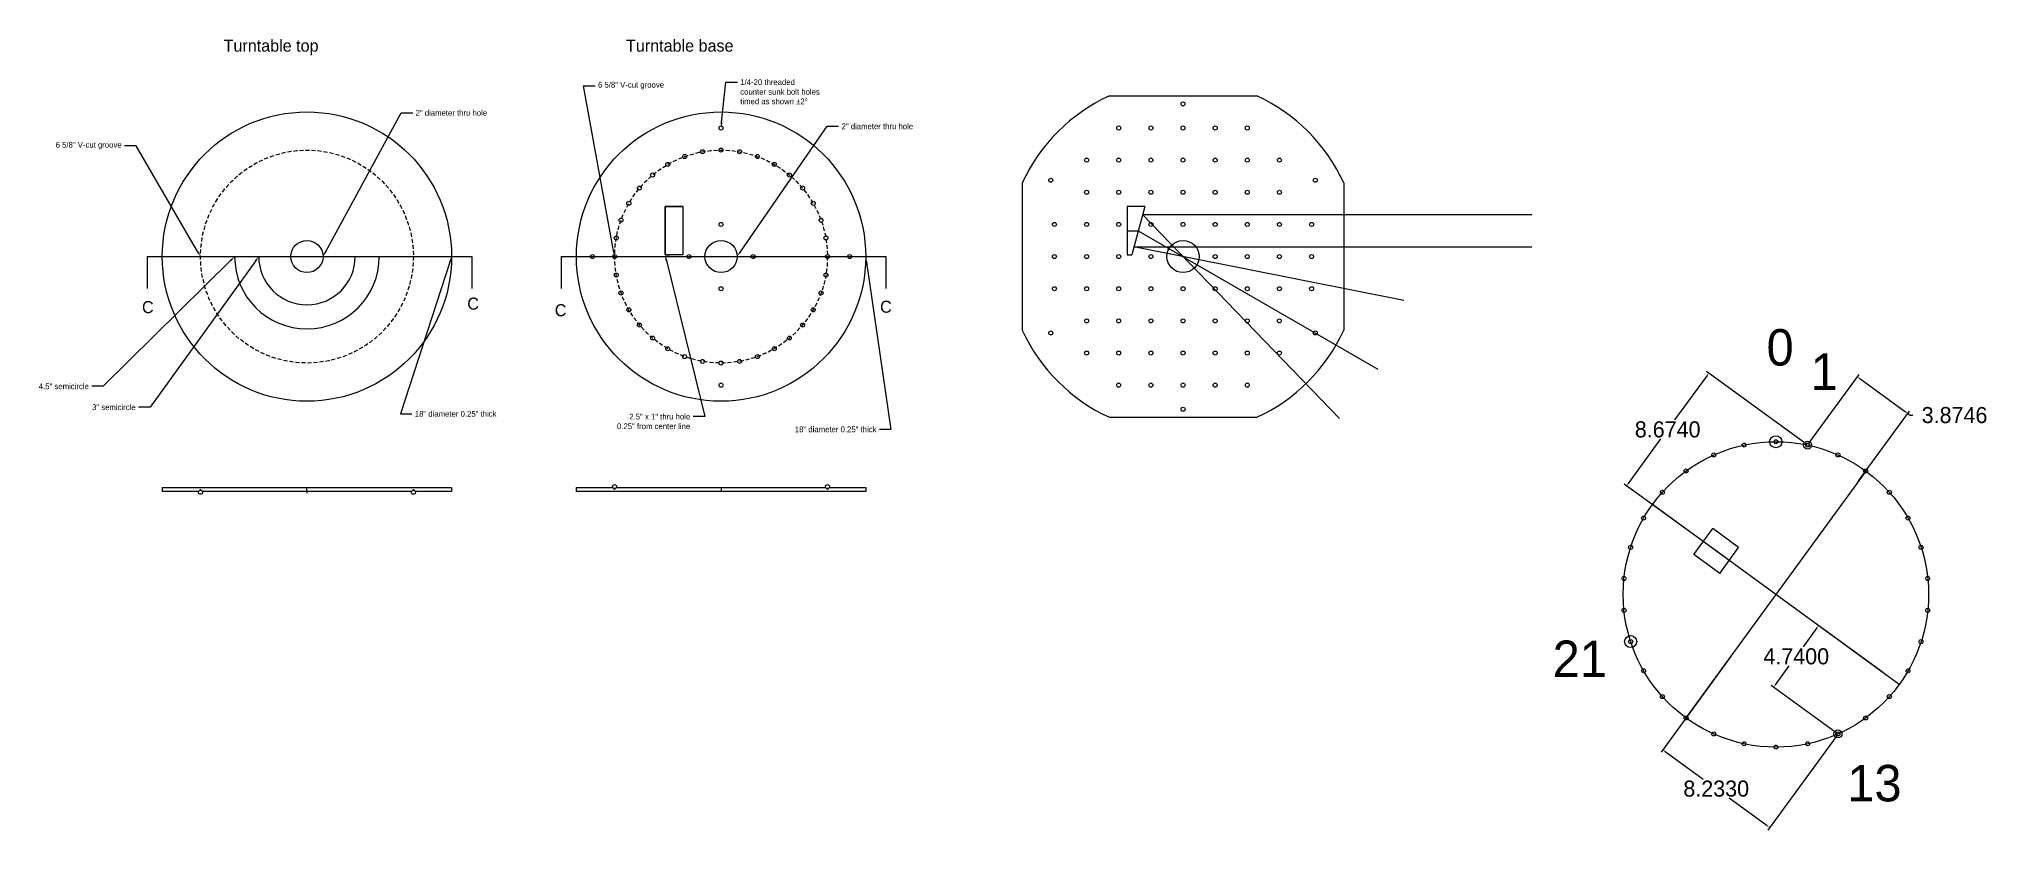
# Model space of a CAD drawing. Header units: inches. Extents: x 45 to 166, y -34 to 15.
import ezdxf
from ezdxf import colors
from ezdxf.entities.mleader import LeaderData, LeaderLine
from ezdxf.math import Vec2, Vec3

# ---------------------------------------------------------------- set-up
doc = ezdxf.new("R2010")
doc.units = ezdxf.units.IN
doc.header["$MEASUREMENT"] = 0
doc.linetypes.add('DASHED2', pattern=[0.375, 0.25, -0.125])
doc.dimstyles.get("Standard").update_dxf_attribs({"dimtxt": 1, "dimasz": 0.18, "dimexe": 0.18, "dimexo": 0.0625, "dimgap": 0.09, "dimtad": 0, "dimtih": 1, "dimtoh": 1, "dimdec": 4, "dimzin": 0, "dimdsep": 46, "dimtxsty": 'Standard', "dimcen": 0.09, "dimadec": 0, "dimazin": 0, "dimtfac": 1, "dimtdec": 4, "dimtofl": 0, "dimtmove": 0, "dimatfit": 3, "dimfxl": 1, "dimtolj": 1, "dimtzin": 0, "dimarcsym": 0})

# ---------------------------------------------------------------- blocks, each defined once
blk = doc.blocks.new('*D4')
at = {"color": 0, "lineweight": -2, "transparency": 16777216}
for p, q in [((155.59, -21.77), (154.74, -22.95)), ((159.65, -24.49), (155.56, -21.51)), ((153.02, -25.31), (153.88, -24.13)), ((156.86, -28.33), (152.76, -25.35))]:
    blk.add_line(p, q, dxfattribs=at)
at = {"color": 0, "transparency": 16777216}
for points in [[(155.57, -21.75), (155.62, -21.78), (155.7, -21.62)], [(152.99, -25.29), (153.04, -25.32), (152.91, -25.45)]]:
    blk.add_solid(points, dxfattribs=at)
at = {"layer": 'Defpoints', "color": 0, "transparency": 16777216}
for p in [(155.7, -21.62), (159.7, -24.53), (156.91, -28.36)]:
    blk.add_point(p, dxfattribs=at)
at = {"color": 0, "transparency": 16777216, "insert": (154.31, -23.54), "char_height": 1, "attachment_point": 5}
blk.add_mtext('\\A1;4.7400', dxfattribs=at)
blk = doc.blocks.new('*D5')
at = {"color": 0, "lineweight": -2, "transparency": 16777216}
for p, q in [((150.21, -23.57), (145.9, -29.49)), ((156.87, -28.41), (152.55, -34.34)), ((146.15, -29.45), (148.52, -31.18)), ((152.51, -34.09), (150.14, -32.36))]:
    blk.add_line(p, q, dxfattribs=at)
at = {"color": 0, "transparency": 16777216}
for points in [[(146.17, -29.43), (146.13, -29.48), (146, -29.35)], [(152.53, -34.06), (152.5, -34.11), (152.66, -34.19)]]:
    blk.add_solid(points, dxfattribs=at)
at = {"layer": 'Defpoints', "color": 0, "transparency": 16777216}
for p in [(150.25, -23.52), (156.91, -28.36), (146, -29.35)]:
    blk.add_point(p, dxfattribs=at)
at = {"color": 0, "transparency": 16777216, "insert": (149.33, -31.77), "char_height": 1, "attachment_point": 5}
blk.add_mtext('\\A1;8.2330', dxfattribs=at)
blk = doc.blocks.new('*D6')
at = {"color": 0, "lineweight": -2, "transparency": 16777216}
for p, q in [((155.05, -10.34), (158.22, -6)), ((158.26, -6.25), (161.1, -8.32)), ((158.19, -12.62), (161.35, -8.28)), ((161.25, -8.42), (161.39, -8.53)), ((161.39, -8.53), (161.57, -8.53))]:
    blk.add_line(p, q, dxfattribs=at)
at = {"color": 0, "transparency": 16777216}
for points in [[(158.28, -6.22), (158.24, -6.27), (158.11, -6.14)], [(161.12, -8.29), (161.08, -8.34), (161.25, -8.42)]]:
    blk.add_solid(points, dxfattribs=at)
at = {"layer": 'Defpoints', "color": 0, "transparency": 16777216}
for p in [(161.25, -8.42), (155.02, -10.39), (158.15, -12.67)]:
    blk.add_point(p, dxfattribs=at)
at = {"color": 0, "transparency": 16777216, "insert": (164.16, -8.53), "char_height": 1, "attachment_point": 5}
blk.add_mtext('\\A1;3.8746', dxfattribs=at)
blk = doc.blocks.new('*D7')
at = {"color": 0, "lineweight": -2, "transparency": 16777216}
for p, q in [((148.76, -6.06), (146.74, -8.83)), ((154.97, -10.35), (148.72, -5.81)), ((143.87, -12.78), (145.88, -10.01)), ((149.86, -17.37), (143.61, -12.82))]:
    blk.add_line(p, q, dxfattribs=at)
at = {"color": 0, "transparency": 16777216}
for points in [[(148.74, -6.04), (148.79, -6.08), (148.87, -5.91)], [(143.84, -12.76), (143.89, -12.8), (143.76, -12.92)]]:
    blk.add_solid(points, dxfattribs=at)
at = {"layer": 'Defpoints', "color": 0, "transparency": 16777216}
for p in [(155.02, -10.39), (143.76, -12.92), (149.91, -17.4)]:
    blk.add_point(p, dxfattribs=at)
at = {"color": 0, "transparency": 16777216, "insert": (146.31, -9.42), "char_height": 1, "attachment_point": 5}
blk.add_mtext('\\A1;8.6740', dxfattribs=at)

msp = doc.modelspace()

# ---------------------------------------------------------------- linework, layer by layer
for p, q in [((111.57033, 11.33742), (120.73548, 11.33742)), ((106.15291, 5.92), (106.15291, -3.24515)), ((126.15291, 5.92), (126.15291, -3.24515)), ((113.36833, 2.9451), (128.27726, -5.66258)), ((51.69368, 1.33742), (71.90391, 1.33742)), ((51.69368, 1.33742), (51.69368, -0.64254)), ((71.90391, 1.33742), (71.90391, -0.64254)), ((77.45992, 1.33742), (97.67015, 1.33742)), ((77.45992, 1.33742), (77.45992, -0.64254)), ((97.67015, 1.33742), (97.67015, -0.64254)), ((111.57033, -8.66258), (120.73548, -8.66258)), ((158.63575, -12.00533), (147.4491, -27.36303)), ((52.63931, -13.02734), (70.63931, -13.02734)), ((52.63931, -13.02734), (52.63931, -13.27734)), ((54.88701, -13.27734), (52.63931, -13.27734)), ((55.01431, -13.15004), (54.88701, -13.27734)), ((55.14161, -13.27734), (55.01431, -13.15004)), ((68.13701, -13.27734), (55.14161, -13.27734)), ((61.63931, -13.27734), (61.63931, -13.02734)), ((61.63931, -13.27734), (61.63931, -13.37734)), ((68.13701, -13.27734), (68.26431, -13.15004)), ((68.26431, -13.15004), (68.39161, -13.27734)), ((70.63931, -13.27734), (68.39161, -13.27734)), ((70.63931, -13.02734), (70.63931, -13.27734)), ((78.40555, -13.02734), (80.65325, -13.02734)), ((78.40555, -13.27734), (78.40555, -13.02734)), ((96.40555, -13.27734), (78.40555, -13.27734)), ((80.78055, -13.15464), (80.65325, -13.02734)), ((80.90785, -13.02734), (80.78055, -13.15464)), ((80.90785, -13.02734), (93.90325, -13.02734)), ((87.40555, -13.02734), (87.40555, -13.27734)), ((93.90325, -13.02734), (94.03055, -13.15464)), ((94.03055, -13.15464), (94.15785, -13.02734)), ((94.15785, -13.02734), (96.40555, -13.02734)), ((96.40555, -13.02734), (96.40555, -13.27734)), ((160.72127, -25.2775), (145.36357, -14.09086)), ((147.93257, -17.19929), (149.11011, -15.58269)), ((150.72671, -16.76024), (149.11011, -15.58269)), ((149.54917, -18.37684), (150.72671, -16.76024)), ((149.54917, -18.37684), (147.93257, -17.19929))]:
    msp.add_line(p, q)
at = {"color": 2}
for p, q in [((85.01905, 4.4451), (83.91905, 4.4451)), ((83.91905, 4.4451), (83.91905, 1.4451)), ((113.76641, 4.4451), (112.66641, 4.4451)), ((112.66641, 4.4451), (112.66641, 1.4451)), ((113.76641, 4.4451), (112.96641, 1.4451)), ((112.66641, 2.9451), (113.36833, 2.9451)), ((83.91905, 1.4451), (84.21905, 1.4451)), ((112.66641, 1.4451), (112.96641, 1.4451))]:
    msp.add_line(p, q, dxfattribs=at)
at = {"color": 1}
for p, q in [((113.63307, 3.9451), (137.86641, 3.9451)), ((113.63307, 3.9451), (125.88138, -8.73019)), ((113.09974, 1.9451), (137.86641, 1.9451)), ((129.88359, -1.39542), (113.09974, 1.9451))]:
    msp.add_line(p, q, dxfattribs=at)
at = {"color": 4}
for p, q in [((57.13931, 1.33742), (58.63931, 1.33742)), ((64.63931, 1.33742), (66.13931, 1.33742))]:
    msp.add_line(p, q, dxfattribs=at)
msp.add_lwpolyline([(83.91905, 4.4451), (85.01905, 4.4451), (85.01905, 1.4451), (83.91905, 1.4451)], close=True)
for centre, radius in [((116.15291, 10.83742), 0.125), ((87.40555, 9.33742), 0.125), ((112.15291, 9.33742), 0.125), ((114.15291, 9.33742), 0.125), ((116.15291, 9.33742), 0.125), ((118.15291, 9.33742), 0.125), ((120.15291, 9.33742), 0.125), ((110.15291, 7.33742), 0.125), ((112.15291, 7.33742), 0.125), ((114.15291, 7.33742), 0.125), ((116.15291, 7.33742), 0.125), ((118.15291, 7.33742), 0.125), ((120.15291, 7.33742), 0.125), ((122.15291, 7.33742), 0.125), ((107.92567, 6.08742), 0.125), ((124.38015, 6.08742), 0.125), ((110.15291, 5.33742), 0.125), ((112.15291, 5.33742), 0.125), ((114.15291, 5.33742), 0.125), ((116.15291, 5.33742), 0.125), ((118.15291, 5.33742), 0.125), ((120.15291, 5.33742), 0.125), ((122.15291, 5.33742), 0.125), ((80.8812, 2.48784), 0.125), ((87.40555, 3.33742), 0.125), ((108.15291, 3.33742), 0.125), ((110.15291, 3.33742), 0.125), ((112.15291, 3.33742), 0.125), ((114.15291, 3.33742), 0.125), ((116.15291, 3.33742), 0.125), ((118.15291, 3.33742), 0.125), ((120.15291, 3.33742), 0.125), ((122.15291, 3.33742), 0.125), ((124.15291, 3.33742), 0.125), ((79.40555, 1.33742), 0.125), ((85.40555, 1.33742), 0.125), ((89.40555, 1.33742), 0.125), ((95.40555, 1.33742), 0.125), ((108.15291, 1.33742), 0.125), ((110.15291, 1.33742), 0.125), ((112.15291, 1.33742), 0.125), ((114.15291, 1.33742), 0.125), ((116.15291, 1.33742), 1), ((118.15291, 1.33742), 0.125), ((120.15291, 1.33742), 0.125), ((122.15291, 1.33742), 0.125), ((124.15291, 1.33742), 0.125), ((87.40555, -0.66258), 0.125), ((108.15291, -0.66258), 0.125), ((110.15291, -0.66258), 0.125), ((112.15291, -0.66258), 0.125), ((114.15291, -0.66258), 0.125), ((116.15291, -0.66258), 0.125), ((118.15291, -0.66258), 0.125), ((120.15291, -0.66258), 0.125), ((122.15291, -0.66258), 0.125), ((124.15291, -0.66258), 0.125), ((107.92567, -3.41258), 0.125), ((110.15291, -2.66258), 0.125), ((112.15291, -2.66258), 0.125), ((114.15291, -2.66258), 0.125), ((116.15291, -2.66258), 0.125), ((118.15291, -2.66258), 0.125), ((120.15291, -2.66258), 0.125), ((122.15291, -2.66258), 0.125), ((124.38015, -3.41258), 0.125), ((110.15291, -4.66258), 0.125), ((112.15291, -4.66258), 0.125), ((114.15291, -4.66258), 0.125), ((116.15291, -4.66258), 0.125), ((118.15291, -4.66258), 0.125), ((120.15291, -4.66258), 0.125), ((122.15291, -4.66258), 0.125), ((87.40555, -6.66258), 0.125), ((112.15291, -6.66258), 0.125), ((114.15291, -6.66258), 0.125), ((116.15291, -6.66258), 0.125), ((118.15291, -6.66258), 0.125), ((120.15291, -6.66258), 0.125), ((116.15291, -8.16258), 0.125), ((153.04242, -19.68418), 9.5), ((149.17842, -11.0055), 0.125), ((151.06726, -10.39178), 0.125), ((153.04242, -10.18418), 0.375), ((153.04242, -10.18418), 0.125), ((153.04242, -10.18418), 0.125), ((155.01758, -10.39178), 0.25), ((155.01758, -10.39178), 0.125), ((155.01758, -10.39178), 0.125), ((156.90642, -11.0055), 0.125), ((156.90642, -11.0055), 0.125), ((147.45846, -11.99852), 0.125), ((158.62638, -11.99852), 0.125), ((55.01431, -13.32732), 0.125), ((68.26431, -13.32732), 0.125), ((80.78055, -12.97736), 0.125), ((94.03055, -12.97736), 0.125), ((145.98255, -13.32744), 0.125), ((160.1023, -13.32744), 0.125), ((144.81518, -14.93418), 0.125), ((161.26966, -14.93418), 0.125), ((144.00738, -16.74852), 0.125), ((162.07746, -16.74852), 0.125), ((143.59446, -18.69116), 0.125), ((162.49038, -18.69116), 0.125), ((143.59446, -20.6772), 0.125), ((162.49038, -20.6772), 0.125), ((144.00738, -22.61984), 0.375), ((144.00738, -22.61984), 0.125), ((162.07746, -22.61984), 0.125), ((144.81518, -24.43418), 0.125), ((161.26966, -24.43418), 0.125), ((145.98255, -26.04092), 0.125), ((160.1023, -26.04092), 0.125), ((147.45846, -27.36984), 0.125), ((158.62638, -27.36984), 0.125), ((149.17842, -28.36286), 0.125), ((151.06726, -28.97658), 0.125), ((153.04242, -29.18418), 0.125), ((155.01758, -28.97658), 0.125), ((156.90642, -28.36286), 0.25), ((156.90642, -28.36286), 0.125)]:
    msp.add_circle(centre, radius)
for centre, radius in [((61.63931, 1.33742), 9), ((87.40555, 1.33742), 9), ((61.63931, 1.33742), 1), ((87.40555, 1.33742), 1)]:
    msp.add_circle(centre, radius, dxfattribs=at)
at = {"linetype": 'DASHED2'}
for centre in [(61.63931, 1.33742), (87.40555, 1.33742)]:
    msp.add_circle(centre, 6.625, dxfattribs=at)
at = {"color": 3}
for centre in [(85.13966, 7.56289), (86.25513, 7.86177), (87.40555, 7.96242), (88.55597, 7.86177), (89.67143, 7.56289), (83.14708, 6.41247), (84.09305, 7.07484), (90.71805, 7.07484), (91.66402, 6.41247), (82.3305, 5.59589), (92.48059, 5.59589), (81.18008, 3.6033), (81.66813, 4.64992), (93.14297, 4.64992), (93.63101, 3.6033), (80.8812, 2.48784), (93.9299, 2.48784), (80.78055, 1.33742), (94.03055, 1.33742), (80.8812, 0.187), (93.9299, 0.187), (81.18008, -0.92846), (93.63101, -0.92846), (81.66813, -1.97508), (93.14297, -1.97508), (82.3305, -2.92105), (83.14708, -3.73762), (91.66402, -3.73762), (92.48059, -2.92105), (84.09305, -4.4), (85.13966, -4.88804), (89.67143, -4.88804), (90.71805, -4.4), (86.25513, -5.18693), (87.40555, -5.28758), (88.55597, -5.18693)]:
    msp.add_circle(centre, 0.125, dxfattribs=at)
for start, end in [(114.6199773, 155.3800227), (24.6199773, 65.3800227), (204.6199773, 245.3800227), (294.6199773, 335.3800227)]:
    msp.add_arc((116.15291, 1.33742), 11, start, end)
at = {"color": 4}
for radius in [4.5, 3]:
    msp.add_arc((61.63931, 1.33742), radius, 180, 0, dxfattribs=at)

# ---------------------------------------------------------------- texts
at = {"attachment_point": 1}
for s, width, heights, insert, char_height in [('Turntable top', 11.6095067, [0], (56.45078, 14.83524), 0.75), ('Turntable base', 11.6095067, [0], (81.49132, 14.83524), 0.75), ('C', 0.5535197, [0], (71.61644, -1.21371), 0.75), ('C', 0.5535197, [0], (51.37505, -1.43354), 0.75), ('C', 0.5535197, [0], (77.06076, -1.628), 0.75), ('C', 0.5535197, [0], (97.30215, -1.40818), 0.75), ('0', 1.9167734, [1.08663], (152.46398, -3.17477), 2.2689), ('1', 1.9167734, [1.08663], (155.20963, -4.68834), 2.2689), ('21', 1.9167734, [1.08663], (139.15412, -22.55321), 2.2689), ('13', 1.9167734, [1.08663], (157.48903, -30.29062), 2.2689)]:
    msp.add_mtext_dynamic_manual_height_columns(s, width=width, gutter_width=1, heights=heights, dxfattribs=dict(at, insert=insert, char_height=char_height))

# ---------------------------------------------------------------- dimensions: what is measured, and where the dimension line sits
for p1, p2, distance, picture, middle in [((155.01758, -10.39178), (149.9106, -17.40294), -7.6087, '*D7', (146.31398, -9.41758)), ((155.01758, -10.39178), (158.1494, -12.67301), 5.25817, '*D6', (164.16075, -8.52881)), ((156.90642, -28.36286), (159.69717, -24.53155), 4.94414, '*D4', (154.30545, -23.53624)), ((156.90642, -28.36286), (150.25167, -23.5155), 7.21508, '*D5', (149.33101, -31.77113))]:
    dim = msp.add_aligned_dim(p1=p1, p2=p2, distance=distance, dimstyle='Standard')
    dim.commit()
    dim.dimension.update_dxf_attribs({"geometry": picture, "text_midpoint": middle})

# ---------------------------------------------------------------- leaders
ml = msp.add_multileader_mtext('Standard')
ml.set_content('\\A1;6 5/8" V-cut groove', color=256)
ml.set_leader_properties()
ml.build(insert=Vec2(0, 0))
ml.multileader.update_dxf_attribs({"dogleg_length": 0.36, "arrow_head_size": 0.36, "scale": 2})
ctx = ml.context
ctx.base_point, ctx.scale, ctx.char_height, ctx.arrow_head_size, ctx.landing_gap_size, ctx.plane_origin = Vec3(79.57264, 11.96788), 2, 0.36, 0.36, 0.18, Vec3(80.78055, 1.33742)
notes = []
notes.append((ctx, [(0, (1, 1, 0), (78.85264, 11.96788), (1, 0), 0.72, [(0, [(80.78055, 1.33742)], 0, [])])]))
ctx.mtext.insert, ctx.mtext.flow_direction = Vec3(79.75264, 12.20788), 5
ml = msp.add_multileader_mtext('Standard')
ml.set_content('1/4-20 threaded \\Pcounter sunk bolt holes\\Ptimed as shown %%P2%%D', color=256)
ml.set_leader_properties()
ml.build(insert=Vec2(0, 0))
ml.multileader.update_dxf_attribs({"dogleg_length": 0.36, "arrow_head_size": 0.36, "scale": 2})
ctx = ml.context
ctx.base_point, ctx.scale, ctx.char_height, ctx.arrow_head_size, ctx.landing_gap_size, ctx.plane_origin = Vec3(88.42045, 12.19229), 2, 0.36, 0.36, 0.18, Vec3(87.40555, 9.33742)
notes.append((ctx, [(0, (1, 1, 0), (87.70045, 12.19229), (1, 0), 0.72, [(0, [(87.40555, 9.33742)], 0, [])])]))
ctx.mtext.insert, ctx.mtext.flow_direction = Vec3(88.60045, 12.37229), 5
ml = msp.add_multileader_mtext('Standard')
ml.set_content('2" diameter thru hole', color=256)
ml.set_leader_properties()
ml.build(insert=Vec2(0, 0))
ml.multileader.update_dxf_attribs({"dogleg_length": 0.36, "arrow_head_size": 0.36, "scale": 2})
ctx = ml.context
ctx.base_point, ctx.scale, ctx.char_height, ctx.arrow_head_size, ctx.landing_gap_size, ctx.plane_origin = Vec3(68.2183, 10.28113), 2, 0.36, 0.36, 0.18, Vec3(62.63931, 1.33742)
notes.append((ctx, [(0, (1, 1, 0), (67.4983, 10.28113), (1, 0), 0.72, [(0, [(62.63931, 1.33742)], 0, [])])]))
ctx.mtext.insert, ctx.mtext.flow_direction = Vec3(68.3983, 10.46113), 5
ml = msp.add_multileader_mtext('Standard')
ml.set_content('\\A1;6 5/8" V-cut groove', color=256)
ml.set_leader_properties()
ml.build(insert=Vec2(0, 0))
ml.multileader.update_dxf_attribs({"dogleg_length": 0.36, "arrow_head_size": 0.36, "scale": 2})
ctx = ml.context
ctx.base_point, ctx.scale, ctx.char_height, ctx.arrow_head_size, ctx.landing_gap_size, ctx.plane_origin = Vec3(43.20566, 8.23296), 2, 0.36, 0.36, 0.18, Vec3(55.01431, 1.33742)
ctx.text_align_type = 2
notes.append((ctx, [(0, (1, 1, 0), (51.00566, 8.23296), (-1, 0), 0.72, [(0, [(55.01431, 1.33742)], 0, [])])]))
ctx.mtext.insert, ctx.mtext.alignment, ctx.mtext.flow_direction = Vec3(50.10566, 8.47296), 3, 5
ml = msp.add_multileader_mtext('Standard')
ml.set_content('2" diameter thru hole', color=256)
ml.set_leader_properties()
ml.build(insert=Vec2(0, 0))
ml.multileader.update_dxf_attribs({"dogleg_length": 0.36, "arrow_head_size": 0.36, "scale": 2})
ctx = ml.context
ctx.base_point, ctx.scale, ctx.char_height, ctx.arrow_head_size, ctx.landing_gap_size, ctx.plane_origin = Vec3(94.72468, 9.44162), 2, 0.36, 0.36, 0.18, Vec3(88.40555, 1.33742)
notes.append((ctx, [(0, (1, 1, 0), (94.00468, 9.44162), (1, 0), 0.72, [(0, [(88.40555, 1.33742)], 0, [])])]))
ctx.mtext.insert, ctx.mtext.flow_direction = Vec3(94.90468, 9.62162), 5
ml = msp.add_multileader_mtext('Standard')
ml.set_content('4.5" semicircle', color=256)
ml.set_leader_properties()
ml.build(insert=Vec2(0, 0))
ml.multileader.update_dxf_attribs({"dogleg_length": 0.36, "arrow_head_size": 0.36, "scale": 2})
ctx = ml.context
ctx.base_point, ctx.scale, ctx.char_height, ctx.arrow_head_size, ctx.landing_gap_size, ctx.plane_origin = Vec3(43.62697, -6.73284), 2, 0.36, 0.36, 0.18, Vec3(57.13931, 1.33742)
ctx.text_align_type = 2
notes.append((ctx, [(0, (1, 1, 0), (48.96697, -6.73284), (-1, 0), 0.72, [(0, [(57.13931, 1.33742)], 0, [])])]))
ctx.mtext.insert, ctx.mtext.alignment, ctx.mtext.flow_direction = Vec3(48.06697, -6.55284), 3, 5
ml = msp.add_multileader_mtext('Standard')
ml.set_content('3" semicircle', color=256)
ml.set_leader_properties()
ml.build(insert=Vec2(0, 0))
ml.multileader.update_dxf_attribs({"dogleg_length": 0.36, "arrow_head_size": 0.36, "scale": 2})
ctx = ml.context
ctx.base_point, ctx.scale, ctx.char_height, ctx.arrow_head_size, ctx.landing_gap_size, ctx.plane_origin = Vec3(47.02104, -8.0342), 2, 0.36, 0.36, 0.18, Vec3(58.63931, 1.33742)
ctx.text_align_type = 2
notes.append((ctx, [(0, (1, 1, 0), (51.88104, -8.0342), (-1, 0), 0.72, [(0, [(58.63931, 1.33742)], 0, [])])]))
ctx.mtext.insert, ctx.mtext.alignment, ctx.mtext.flow_direction = Vec3(50.98104, -7.8542), 3, 5
ml = msp.add_multileader_mtext('Standard')
ml.set_content('18" diameter 0.25" thick', color=256)
ml.set_leader_properties()
ml.build(insert=Vec2(0, 0))
ml.multileader.update_dxf_attribs({"dogleg_length": 0.36, "arrow_head_size": 0.36, "scale": 2})
ctx = ml.context
ctx.base_point, ctx.scale, ctx.char_height, ctx.arrow_head_size, ctx.landing_gap_size, ctx.plane_origin = Vec3(68.17157, -8.44401), 2, 0.36, 0.36, 0.18, Vec3(70.63931, 1.33742)
notes.append((ctx, [(0, (1, 1, 0), (67.45157, -8.44401), (1, 0), 0.72, [(0, [(70.63931, 1.33742)], 0, [])])]))
ctx.mtext.insert, ctx.mtext.flow_direction = Vec3(68.35157, -8.26401), 5
ml = msp.add_multileader_mtext('Standard')
ml.set_content('2.5" x 1" thru hole\\P0.25" from center line ', color=256)
ml.set_leader_properties()
ml.build(insert=Vec2(0, 0))
ml.multileader.update_dxf_attribs({"dogleg_length": 0.36, "arrow_head_size": 0.36, "scale": 2})
ctx = ml.context
ctx.base_point, ctx.scale, ctx.char_height, ctx.arrow_head_size, ctx.landing_gap_size, ctx.plane_origin = Vec3(78.35073, -8.61847), 2, 0.36, 0.36, 0.18, Vec3(83.91905, 1.4451)
ctx.text_align_type = 2
notes.append((ctx, [(0, (1, 1, 0), (86.39073, -8.61847), (-1, 0), 0.72, [(0, [(83.91905, 1.4451)], 0, [])])]))
ctx.mtext.insert, ctx.mtext.alignment, ctx.mtext.flow_direction = Vec3(85.49073, -8.43847), 3, 5
ml = msp.add_multileader_mtext('Standard')
ml.set_content('18" diameter 0.25" thick', color=256)
ml.set_leader_properties()
ml.build(insert=Vec2(0, 0))
ml.multileader.update_dxf_attribs({"dogleg_length": 0.36, "arrow_head_size": 0.36, "scale": 2})
ctx = ml.context
ctx.base_point, ctx.scale, ctx.char_height, ctx.arrow_head_size, ctx.landing_gap_size, ctx.plane_origin = Vec3(89.51619, -9.4113), 2, 0.36, 0.36, 0.18, Vec3(96.40555, 1.33742)
ctx.text_align_type = 2
notes.append((ctx, [(0, (1, 1, 0), (97.97619, -9.4113), (-1, 0), 0.72, [(0, [(96.40555, 1.33742)], 0, [])])]))
ctx.mtext.insert, ctx.mtext.alignment, ctx.mtext.flow_direction = Vec3(97.07619, -9.2313), 3, 5
for ctx, leaders in notes:
    for number, flags, end, landing, length, lines in leaders:
        leader = LeaderData()
        leader.index, (leader.has_last_leader_line, leader.has_dogleg_vector, leader.attachment_direction) = number, flags
        leader.last_leader_point, leader.dogleg_vector, leader.dogleg_length = Vec3(end), Vec3(landing), length
        for number, points, colour, breaks in lines:
            line = LeaderLine()
            line.index, line.vertices, line.color, line.breaks = number, Vec3.list(points), colors.encode_raw_color(colour), breaks
            leader.lines.append(line)
        ctx.leaders.append(leader)

doc.saveas('drawing.dxf')
